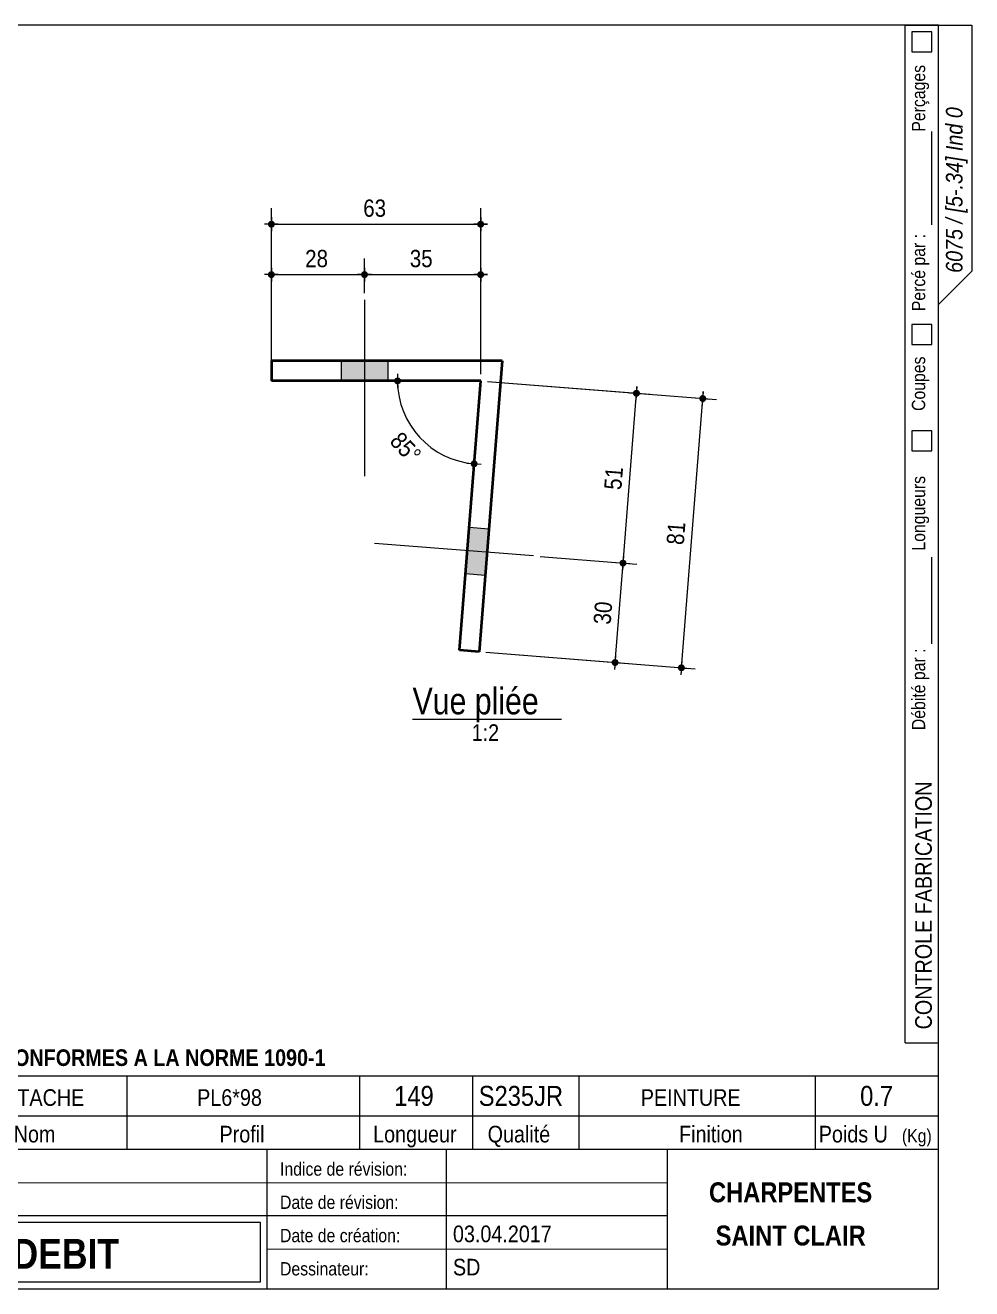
# Model space of a CAD drawing. Header units: millimetres. Extents: x 2 to 287, y 5 to 195.
# Drawn here: x 144.7 to 287, y 5 to 195 of the extents above; entities that cross this region are included whole.
import ezdxf

# ---------------------------------------------------------------- set-up
doc = ezdxf.new("R2010")
doc.units = ezdxf.units.MM
for name, color, linetype, lineweight in [('Autre type objet', 1, 'Continuous', 0), ('Boulon', 7, 'Continuous', 0), ('Cotation', 7, 'Continuous', 0), ('Feuille dessin', 5, 'Continuous', 0), ('Piece', 2, 'Continuous', 0)]:
    doc.layers.add(name, color=color, linetype=linetype, lineweight=lineweight)
doc.styles.add('ARIAL', font='ARIAL.TTF')
doc.styles.add('ARIAL_BOLD', font='ARIALBD.TTF')
doc.styles.add('ARIAL_ITALIC', font='ARIALI.TTF')
doc.styles.add('COMIC_SANS_MS', font='COMIC.TTF')

# ---------------------------------------------------------------- blocks, each defined once
blk = doc.blocks.new('*A4')
at = {"layer": 'Boulon'}
blk.add_hatch(color=256, dxfattribs=at).paths.add_polyline_path([(213.86, 112.25), (210.87, 112.49), (211.43, 119.47), (214.42, 119.23)], flags=17)
blk.add_hatch(color=256, dxfattribs=at).paths.add_polyline_path([(213.86, 112.25), (210.87, 112.49), (211.43, 119.47), (214.42, 119.23)], flags=17)
at = {"layer": 'Boulon', "linetype": 'Continuous', "lineweight": 0}
for p, q in [((214.42, 119.23), (211.43, 119.47)), ((214.42, 119.23), (211.43, 119.47)), ((221.12, 115.19), (197.19, 117.08)), ((221.12, 115.19), (197.19, 117.08)), ((213.86, 112.25), (210.87, 112.49)), ((213.86, 112.25), (210.87, 112.49))]:
    blk.add_line(p, q, dxfattribs=at)
blk = doc.blocks.new('*A5')
at = {"layer": 'Boulon'}
blk.add_hatch(color=256, dxfattribs=at).paths.add_polyline_path([(199.2, 144.52), (199.2, 141.52), (192.2, 141.52), (192.2, 144.52)], flags=17)
blk.add_hatch(color=256, dxfattribs=at).paths.add_polyline_path([(199.2, 144.52), (199.2, 141.52), (192.2, 141.52), (192.2, 144.52)], flags=17)
at = {"layer": 'Boulon', "linetype": 'Continuous', "lineweight": 0}
for p, q in [((195.7, 153.71), (195.7, 127.21)), ((195.7, 153.71), (195.7, 127.21)), ((192.2, 144.52), (192.2, 141.52)), ((192.2, 144.52), (192.2, 141.52)), ((199.2, 144.52), (199.2, 141.52)), ((199.2, 144.52), (199.2, 141.52))]:
    blk.add_line(p, q, dxfattribs=at)
blk = doc.blocks.new('*A6')
at = {"layer": 'Piece', "color": 2, "linetype": 'Continuous', "lineweight": 40}
for p, q in [((216.421895, 144.520368), (181.704177, 144.520368)), ((181.704177, 144.520368), (181.704177, 141.520368)), ((216.421895, 144.520368), (212.953594, 100.787631)), ((213.174555, 141.520368), (181.704177, 141.520368)), ((209.962984, 101.024807), (213.174555, 141.520368)), ((212.953594, 100.787631), (209.962984, 101.024807))]:
    blk.add_line(p, q, dxfattribs=at)
blk = doc.blocks.new('*A12')
at = {"layer": 'Feuille dessin', "linetype": 'Continuous', "lineweight": 0}
for p, q in [((282, 195), (5, 195)), ((5, 195), (5, 5)), ((282, 5), (282, 195)), ((5, 5), (282, 5))]:
    blk.add_line(p, q, dxfattribs=at)
at = {"layer": 'Feuille dessin', "style": 'ARIAL', "width": 0.85}
blk.add_text('Tekla Structures', height=2, rotation=90, dxfattribs=at).set_placement((4.5, 5.5))
blk = doc.blocks.new('*A14')
at = {"layer": 'Autre type objet', "linetype": 'Continuous', "lineweight": 0}
for p, q in [((277, 42), (277, 195)), ((277, 195), (287, 195)), ((278, 194), (278, 191)), ((281, 194), (278, 194)), ((281, 191), (281, 194)), ((282, 42), (282, 195)), ((287, 195), (287, 158)), ((278, 191), (281, 191)), ((281, 165), (281, 179)), ((287, 158), (282, 153)), ((278, 150), (278, 147)), ((281, 150), (278, 150)), ((281, 147), (281, 150)), ((278, 147), (281, 147)), ((278, 134), (278, 131)), ((281, 134), (278, 134)), ((281, 131), (281, 134)), ((278, 131), (281, 131)), ((281, 102), (281, 115)), ((277, 42), (282, 42))]:
    blk.add_line(p, q, dxfattribs=at)
at = {"layer": 'Autre type objet', "width": 0.85}
for s, height, style, p in [('Perçages', 2, 'ARIAL', (280, 179)), ('6075 / [5-.34] Ind 0', 2.5, 'ARIAL_ITALIC', (285.619109, 157.760245)), ('Percé par :', 2, 'ARIAL', (280, 152)), ('Coupes', 2, 'ARIAL', (280, 137)), ('Longueurs', 2, 'ARIAL', (280, 116)), ('Débité par :', 2, 'ARIAL', (280, 89)), ('CONTROLE FABRICATION', 2.5, 'ARIAL', (281, 44))]:
    blk.add_text(s, height=height, rotation=90, dxfattribs=dict(at, style=style)).set_placement(p)
blk = doc.blocks.new('*A15')
at = {"layer": 'Autre type objet', "linetype": 'Continuous', "lineweight": 0}
for p, q in [((92, 37), (282, 37)), ((92, 37), (92, 31)), ((92.51953, 36.5), (113.5, 36.5)), ((92.51953, 31.394341), (92.51953, 36.5)), ((113.5, 36.5), (113.5, 31.394341)), ((114.5, 31), (114.5, 37)), ((134.5, 31), (134.5, 37)), ((160, 31), (160, 37)), ((195, 31), (195, 37)), ((212, 31), (212, 37)), ((228, 31), (228, 37)), ((263.5, 31), (263.5, 37)), ((282, 31), (282, 37)), ((92, 31), (282, 31)), ((92, 31), (92, 5)), ((113.5, 31.394341), (92.51953, 31.394341)), ((114.5, 16), (114.5, 31)), ((134.5, 26), (134.5, 31)), ((160, 26), (160, 31)), ((195, 26), (195, 31)), ((212, 26), (212, 31)), ((228, 26), (228, 31)), ((263.5, 26), (263.5, 31)), ((282, 5), (282, 31)), ((92, 26), (282, 26)), ((181, 26), (181, 5)), ((208, 26), (208, 5)), ((241.262466, 5), (241.262466, 26)), ((92, 21), (241.327069, 20.935451)), ((92, 16), (181, 16)), ((181, 16), (241.297815, 16.021151)), ((93, 15), (180, 15)), ((93, 6), (93, 15)), ((180, 15), (180, 6)), ((181, 11), (241.217807, 10.969512)), ((180, 6), (93, 6)), ((92, 5), (282, 5))]:
    blk.add_line(p, q, dxfattribs=at)
at = {"layer": 'Autre type objet', "width": 0.85}
for s, height, style, p in [('TOLERANCES ESSENTIELLES CONFORMES A LA NORME 1090-1', 2.5, 'ARIAL_BOLD', (96.5, 38.5)), ('5-34', 3, 'ARIAL_BOLD', (98.285724, 32.540141)), ('1', 3, 'ARIAL', (120.389893, 32.5)), ('ATTACHE', 2.5, 'ARIAL', (139.718018, 32.5)), ('PL6*98', 2.5, 'ARIAL', (170.537964, 32.5)), ('149', 3, 'ARIAL', (200.165771, 32.5)), ('S235JR', 3, 'ARIAL', (212.880127, 32.5)), ('PEINTURE', 2.5, 'ARIAL', (237.24646, 32.5)), ('0.7', 3, 'ARIAL', (270.222412, 32.5)), ('Repère', 2.5, 'ARIAL', (96.112978, 27)), ('Qté', 2.5, 'ARIAL', (119, 27)), ('Nom', 2.5, 'ARIAL', (142.961426, 27)), ('Profil', 2.5, 'ARIAL', (173.903564, 27)), ('Longueur', 2.5, 'ARIAL', (197, 27)), ('Qualité', 2.5, 'ARIAL', (214.218018, 27)), ('Finition', 2.5, 'ARIAL', (243, 27)), ('Poids U', 2.5, 'ARIAL', (264, 27)), ('(Kg)', 2, 'ARIAL', (276.5, 27)), ('6075', 3.5, 'ARIAL', (115.5, 22)), ('N° Affaire:', 2, 'ARIAL', (93.640566, 22)), ('Indice de révision:', 2, 'ARIAL', (183, 22)), ('CHARPENTES', 3, 'ARIAL_BOLD', (247.5, 18)), ('Nom Affaire:', 2, 'ARIAL', (93.640566, 17.5)), ('GHD Bât N', 3.5, 'ARIAL', (115.5, 17)), ('Date de révision:', 2, 'ARIAL', (183, 17)), ('Date de création:', 2, 'ARIAL', (183, 12)), ('03.04.2017', 2.5, 'ARIAL', (209, 12)), ('SAINT CLAIR', 3, 'ARIAL_BOLD', (248.5, 11.5)), ('CROQUIS   DE  DEBIT', 4.5, 'ARIAL_BOLD', (103, 8)), ('SD', 2.5, 'ARIAL', (209, 7)), ('Dessinateur:', 2, 'ARIAL', (183, 7))]:
    blk.add_text(s, height=height, dxfattribs=dict(at, style=style)).set_placement(p)
blk = doc.blocks.new('*A30')
at = {"layer": 'Cotation'}
for points in [[(200.65, 141), (200.62, 141), (200.6, 141.01), (200.57, 141.01), (200.55, 141.02), (200.52, 141.02), (200.5, 141.03), (200.48, 141.04), (200.45, 141.05), (200.43, 141.06), (200.41, 141.07), (200.39, 141.09), (200.36, 141.1), (200.34, 141.12), (200.33, 141.14), (200.31, 141.15), (200.29, 141.17), (200.27, 141.19), (200.26, 141.21), (200.24, 141.23), (200.23, 141.25), (200.22, 141.28), (200.2, 141.3), (200.19, 141.32), (200.18, 141.35), (200.18, 141.37), (200.17, 141.39), (200.16, 141.42), (200.16, 141.44), (200.16, 141.47), (200.16, 141.49), (200.15, 141.52), (200.16, 141.55), (200.16, 141.57), (200.16, 141.6), (200.16, 141.62), (200.17, 141.65), (200.18, 141.67), (200.18, 141.7), (200.19, 141.72), (200.2, 141.74), (200.22, 141.77), (200.23, 141.79), (200.24, 141.81), (200.26, 141.83), (200.27, 141.85), (200.29, 141.87), (200.31, 141.89), (200.33, 141.91), (200.34, 141.92), (200.36, 141.94), (200.39, 141.95), (200.41, 141.97), (200.43, 141.98), (200.45, 141.99), (200.48, 142), (200.5, 142.01), (200.52, 142.02), (200.55, 142.02), (200.57, 142.03), (200.6, 142.03), (200.62, 142.04), (200.65, 142.04), (200.67, 142.04), (200.7, 142.04), (200.73, 142.04), (200.75, 142.03), (200.78, 142.03), (200.8, 142.02), (200.83, 142.02), (200.85, 142.01), (200.87, 142), (200.9, 141.99), (200.92, 141.98), (200.94, 141.97), (200.96, 141.95), (200.98, 141.94), (201, 141.92), (201.02, 141.91), (201.04, 141.89), (201.06, 141.87), (201.08, 141.85), (201.09, 141.83), (201.11, 141.81), (201.12, 141.79), (201.13, 141.77), (201.14, 141.74), (201.15, 141.72), (201.16, 141.7), (201.17, 141.67), (201.18, 141.65), (201.18, 141.62), (201.19, 141.6), (201.19, 141.57), (201.19, 141.55), (201.19, 141.52), (201.19, 141.49), (201.19, 141.47), (201.19, 141.44), (201.18, 141.42), (201.18, 141.39), (201.17, 141.37), (201.16, 141.35), (201.15, 141.32), (201.14, 141.3), (201.13, 141.28), (201.12, 141.25), (201.11, 141.23), (201.09, 141.21), (201.08, 141.19), (201.06, 141.17), (201.04, 141.15), (201.02, 141.14), (201, 141.12), (200.98, 141.1), (200.96, 141.09), (200.94, 141.07), (200.92, 141.06), (200.9, 141.05), (200.87, 141.04), (200.85, 141.03), (200.83, 141.02), (200.8, 141.02), (200.78, 141.01), (200.75, 141.01), (200.73, 141), (200.7, 141), (200.67, 141)], [(212.16, 128.54), (212.14, 128.54), (212.11, 128.55), (212.08, 128.55), (212.06, 128.56), (212.04, 128.56), (212.01, 128.57), (211.99, 128.58), (211.96, 128.59), (211.94, 128.6), (211.92, 128.61), (211.9, 128.63), (211.88, 128.64), (211.86, 128.66), (211.84, 128.67), (211.82, 128.69), (211.8, 128.71), (211.78, 128.73), (211.77, 128.75), (211.75, 128.77), (211.74, 128.79), (211.73, 128.81), (211.72, 128.84), (211.71, 128.86), (211.7, 128.88), (211.69, 128.91), (211.68, 128.93), (211.68, 128.96), (211.67, 128.98), (211.67, 129.01), (211.67, 129.03), (211.67, 129.06), (211.67, 129.09), (211.67, 129.11), (211.67, 129.14), (211.68, 129.16), (211.68, 129.19), (211.69, 129.21), (211.7, 129.23), (211.71, 129.26), (211.72, 129.28), (211.73, 129.3), (211.74, 129.33), (211.75, 129.35), (211.77, 129.37), (211.78, 129.39), (211.8, 129.41), (211.82, 129.43), (211.84, 129.44), (211.86, 129.46), (211.88, 129.48), (211.9, 129.49), (211.92, 129.51), (211.94, 129.52), (211.96, 129.53), (211.99, 129.54), (212.01, 129.55), (212.04, 129.56), (212.06, 129.56), (212.08, 129.57), (212.11, 129.57), (212.14, 129.58), (212.16, 129.58), (212.19, 129.58), (212.21, 129.58), (212.24, 129.58), (212.26, 129.57), (212.29, 129.57), (212.31, 129.56), (212.34, 129.56), (212.36, 129.55), (212.39, 129.54), (212.41, 129.53), (212.43, 129.52), (212.45, 129.51), (212.48, 129.49), (212.5, 129.48), (212.52, 129.46), (212.54, 129.44), (212.55, 129.43), (212.57, 129.41), (212.59, 129.39), (212.6, 129.37), (212.62, 129.35), (212.63, 129.33), (212.64, 129.3), (212.66, 129.28), (212.67, 129.26), (212.68, 129.23), (212.68, 129.21), (212.69, 129.19), (212.7, 129.16), (212.7, 129.14), (212.7, 129.11), (212.71, 129.09), (212.71, 129.06), (212.71, 129.03), (212.7, 129.01), (212.7, 128.98), (212.7, 128.96), (212.69, 128.93), (212.68, 128.91), (212.68, 128.88), (212.67, 128.86), (212.66, 128.84), (212.64, 128.81), (212.63, 128.79), (212.62, 128.77), (212.6, 128.75), (212.59, 128.73), (212.57, 128.71), (212.55, 128.69), (212.54, 128.67), (212.52, 128.66), (212.5, 128.64), (212.48, 128.63), (212.45, 128.61), (212.43, 128.6), (212.41, 128.59), (212.39, 128.58), (212.36, 128.57), (212.34, 128.56), (212.31, 128.56), (212.29, 128.55), (212.26, 128.55), (212.24, 128.54), (212.21, 128.54), (212.19, 128.54)]]:
    blk.add_hatch(color=256, dxfattribs=at).paths.add_polyline_path(points, flags=17)
at = {"layer": 'Cotation', "linetype": 'Continuous', "lineweight": 0}
for p, q in [((200.67, 142.56), (200.67, 140.48)), ((199.63, 141.52), (201.71, 141.52)), ((200.67, 141.52), (213.17, 141.52)), ((212.19, 129.06), (213.17, 141.52)), ((213.1, 140.52), (212.19, 129.06)), ((212.1, 128.02), (212.27, 130.1)), ((211.15, 129.14), (213.22, 128.98))]:
    blk.add_line(p, q, dxfattribs=at)
blk.add_arc((213.17, 141.52), 12.5, 180, 265.4655, dxfattribs=at)
at = {"layer": 'Cotation'}
for p in [(200.67, 141.52), (212.19, 129.06)]:
    blk.add_point(p, dxfattribs=at)
at = {"layer": 'Cotation', "style": 'ARIAL', "width": 0.85}
blk.add_text('85°', height=2.6, rotation=-47.269, dxfattribs=at).set_placement((199.35, 132.32))
blk = doc.blocks.new('*A31')
at = {"layer": 'Cotation'}
for points in [[(246.53, 138.35), (246.51, 138.36), (246.48, 138.36), (246.46, 138.36), (246.43, 138.37), (246.41, 138.38), (246.39, 138.38), (246.36, 138.39), (246.34, 138.4), (246.32, 138.41), (246.29, 138.43), (246.27, 138.44), (246.25, 138.45), (246.23, 138.47), (246.21, 138.49), (246.19, 138.5), (246.17, 138.52), (246.16, 138.54), (246.14, 138.56), (246.13, 138.58), (246.11, 138.61), (246.1, 138.63), (246.09, 138.65), (246.08, 138.67), (246.07, 138.7), (246.06, 138.72), (246.06, 138.75), (246.05, 138.77), (246.05, 138.8), (246.04, 138.82), (246.04, 138.85), (246.04, 138.87), (246.04, 138.9), (246.04, 138.92), (246.05, 138.95), (246.05, 138.97), (246.06, 139), (246.06, 139.02), (246.07, 139.05), (246.08, 139.07), (246.09, 139.09), (246.1, 139.12), (246.11, 139.14), (246.13, 139.16), (246.14, 139.18), (246.16, 139.2), (246.17, 139.22), (246.19, 139.24), (246.21, 139.26), (246.23, 139.27), (246.25, 139.29), (246.27, 139.31), (246.29, 139.32), (246.32, 139.33), (246.34, 139.34), (246.36, 139.35), (246.39, 139.36), (246.41, 139.37), (246.43, 139.38), (246.46, 139.38), (246.48, 139.39), (246.51, 139.39), (246.53, 139.39), (246.56, 139.39), (246.59, 139.39), (246.61, 139.39), (246.64, 139.39), (246.66, 139.38), (246.69, 139.38), (246.71, 139.37), (246.74, 139.36), (246.76, 139.35), (246.78, 139.34), (246.81, 139.33), (246.83, 139.32), (246.85, 139.31), (246.87, 139.29), (246.89, 139.27), (246.91, 139.26), (246.93, 139.24), (246.95, 139.22), (246.96, 139.2), (246.98, 139.18), (246.99, 139.16), (247.01, 139.14), (247.02, 139.12), (247.03, 139.09), (247.04, 139.07), (247.05, 139.05), (247.06, 139.02), (247.06, 139), (247.07, 138.97), (247.07, 138.95), (247.08, 138.92), (247.08, 138.9), (247.08, 138.87), (247.08, 138.85), (247.08, 138.82), (247.07, 138.8), (247.07, 138.77), (247.06, 138.75), (247.06, 138.72), (247.05, 138.7), (247.04, 138.67), (247.03, 138.65), (247.02, 138.63), (247.01, 138.61), (246.99, 138.58), (246.98, 138.56), (246.96, 138.54), (246.95, 138.52), (246.93, 138.5), (246.91, 138.49), (246.89, 138.47), (246.87, 138.45), (246.85, 138.44), (246.83, 138.43), (246.81, 138.41), (246.78, 138.4), (246.76, 138.39), (246.74, 138.38), (246.71, 138.38), (246.69, 138.37), (246.66, 138.36), (246.64, 138.36), (246.61, 138.36), (246.59, 138.35), (246.56, 138.35)], [(243.32, 97.86), (243.3, 97.86), (243.27, 97.86), (243.25, 97.87), (243.22, 97.87), (243.2, 97.88), (243.17, 97.89), (243.15, 97.9), (243.13, 97.91), (243.1, 97.92), (243.08, 97.93), (243.06, 97.94), (243.04, 97.96), (243.02, 97.98), (243, 97.99), (242.98, 98.01), (242.96, 98.03), (242.95, 98.05), (242.93, 98.07), (242.92, 98.09), (242.9, 98.11), (242.89, 98.13), (242.88, 98.15), (242.87, 98.18), (242.86, 98.2), (242.85, 98.23), (242.84, 98.25), (242.84, 98.28), (242.83, 98.3), (242.83, 98.33), (242.83, 98.35), (242.83, 98.38), (242.83, 98.4), (242.83, 98.43), (242.83, 98.45), (242.84, 98.48), (242.84, 98.5), (242.85, 98.53), (242.86, 98.55), (242.87, 98.58), (242.88, 98.6), (242.89, 98.62), (242.9, 98.64), (242.92, 98.67), (242.93, 98.69), (242.95, 98.71), (242.96, 98.73), (242.98, 98.74), (243, 98.76), (243.02, 98.78), (243.04, 98.79), (243.06, 98.81), (243.08, 98.82), (243.1, 98.84), (243.13, 98.85), (243.15, 98.86), (243.17, 98.87), (243.2, 98.87), (243.22, 98.88), (243.25, 98.89), (243.27, 98.89), (243.3, 98.89), (243.32, 98.9), (243.35, 98.9), (243.37, 98.9), (243.4, 98.89), (243.42, 98.89), (243.45, 98.89), (243.47, 98.88), (243.5, 98.87), (243.52, 98.87), (243.55, 98.86), (243.57, 98.85), (243.59, 98.84), (243.62, 98.82), (243.64, 98.81), (243.66, 98.79), (243.68, 98.78), (243.7, 98.76), (243.72, 98.74), (243.73, 98.73), (243.75, 98.71), (243.77, 98.69), (243.78, 98.67), (243.79, 98.64), (243.81, 98.62), (243.82, 98.6), (243.83, 98.58), (243.84, 98.55), (243.85, 98.53), (243.85, 98.5), (243.86, 98.48), (243.86, 98.45), (243.87, 98.43), (243.87, 98.4), (243.87, 98.38), (243.87, 98.35), (243.87, 98.33), (243.86, 98.3), (243.86, 98.28), (243.85, 98.25), (243.85, 98.23), (243.84, 98.2), (243.83, 98.18), (243.82, 98.15), (243.81, 98.13), (243.79, 98.11), (243.78, 98.09), (243.77, 98.07), (243.75, 98.05), (243.73, 98.03), (243.72, 98.01), (243.7, 97.99), (243.68, 97.98), (243.66, 97.96), (243.64, 97.94), (243.62, 97.93), (243.59, 97.92), (243.57, 97.91), (243.55, 97.9), (243.52, 97.89), (243.5, 97.88), (243.47, 97.87), (243.45, 97.87), (243.42, 97.86), (243.4, 97.86), (243.37, 97.86), (243.35, 97.86)]]:
    blk.add_hatch(color=256, dxfattribs=at).paths.add_polyline_path(points, flags=17)
at = {"layer": 'Cotation', "linetype": 'Continuous', "lineweight": 0}
for p, q in [((214.17, 141.44), (248.63, 138.71)), ((243.35, 98.38), (246.56, 138.87)), ((245.52, 138.95), (247.6, 138.79)), ((246.64, 139.91), (246.48, 137.84)), ((246.56, 138.87), (246.64, 139.91)), ((213.95, 100.71), (245.42, 98.21)), ((243.43, 99.41), (243.27, 97.34)), ((242.31, 98.46), (244.39, 98.29)), ((243.35, 98.38), (243.27, 97.34))]:
    blk.add_line(p, q, dxfattribs=at)
at = {"layer": 'Cotation'}
for p in [(246.56, 138.87), (243.35, 98.38)]:
    blk.add_point(p, dxfattribs=at)
at = {"layer": 'Cotation', "style": 'ARIAL', "width": 0.85}
blk.add_text('81', height=2.6, rotation=85.4681, dxfattribs=at).set_placement((243.69, 116.79))
blk = doc.blocks.new('*A32')
at = {"layer": 'Cotation'}
for points in [[(234.54, 113.6), (234.51, 113.6), (234.49, 113.61), (234.46, 113.61), (234.44, 113.62), (234.41, 113.62), (234.39, 113.63), (234.37, 113.64), (234.34, 113.65), (234.32, 113.66), (234.3, 113.67), (234.28, 113.69), (234.26, 113.7), (234.24, 113.72), (234.22, 113.74), (234.2, 113.75), (234.18, 113.77), (234.16, 113.79), (234.15, 113.81), (234.13, 113.83), (234.12, 113.85), (234.11, 113.88), (234.1, 113.9), (234.09, 113.92), (234.08, 113.95), (234.07, 113.97), (234.06, 113.99), (234.06, 114.02), (234.05, 114.04), (234.05, 114.07), (234.05, 114.1), (234.05, 114.12), (234.05, 114.15), (234.05, 114.17), (234.05, 114.2), (234.06, 114.22), (234.06, 114.25), (234.07, 114.27), (234.08, 114.3), (234.09, 114.32), (234.1, 114.34), (234.11, 114.37), (234.12, 114.39), (234.13, 114.41), (234.15, 114.43), (234.16, 114.45), (234.18, 114.47), (234.2, 114.49), (234.22, 114.51), (234.24, 114.52), (234.26, 114.54), (234.28, 114.55), (234.3, 114.57), (234.32, 114.58), (234.34, 114.59), (234.37, 114.6), (234.39, 114.61), (234.41, 114.62), (234.44, 114.63), (234.46, 114.63), (234.49, 114.64), (234.51, 114.64), (234.54, 114.64), (234.57, 114.64), (234.59, 114.64), (234.62, 114.64), (234.64, 114.64), (234.67, 114.63), (234.69, 114.63), (234.72, 114.62), (234.74, 114.61), (234.76, 114.6), (234.79, 114.59), (234.81, 114.58), (234.83, 114.57), (234.85, 114.55), (234.88, 114.54), (234.9, 114.52), (234.92, 114.51), (234.93, 114.49), (234.95, 114.47), (234.97, 114.45), (234.98, 114.43), (235, 114.41), (235.01, 114.39), (235.02, 114.37), (235.04, 114.34), (235.05, 114.32), (235.06, 114.3), (235.06, 114.27), (235.07, 114.25), (235.08, 114.22), (235.08, 114.2), (235.08, 114.17), (235.09, 114.15), (235.09, 114.12), (235.09, 114.1), (235.08, 114.07), (235.08, 114.04), (235.08, 114.02), (235.07, 113.99), (235.06, 113.97), (235.06, 113.95), (235.05, 113.92), (235.04, 113.9), (235.02, 113.88), (235.01, 113.85), (235, 113.83), (234.98, 113.81), (234.97, 113.79), (234.95, 113.77), (234.93, 113.75), (234.92, 113.74), (234.9, 113.72), (234.88, 113.7), (234.85, 113.69), (234.83, 113.67), (234.81, 113.66), (234.79, 113.65), (234.76, 113.64), (234.74, 113.63), (234.72, 113.62), (234.69, 113.62), (234.67, 113.61), (234.64, 113.61), (234.62, 113.6), (234.59, 113.6), (234.57, 113.6)], [(233.35, 98.65), (233.33, 98.65), (233.3, 98.65), (233.28, 98.66), (233.25, 98.66), (233.23, 98.67), (233.2, 98.68), (233.18, 98.69), (233.16, 98.7), (233.13, 98.71), (233.11, 98.72), (233.09, 98.74), (233.07, 98.75), (233.05, 98.77), (233.03, 98.78), (233.01, 98.8), (232.99, 98.82), (232.98, 98.84), (232.96, 98.86), (232.95, 98.88), (232.93, 98.9), (232.92, 98.92), (232.91, 98.95), (232.9, 98.97), (232.89, 98.99), (232.88, 99.02), (232.88, 99.04), (232.87, 99.07), (232.87, 99.09), (232.86, 99.12), (232.86, 99.14), (232.86, 99.17), (232.86, 99.19), (232.86, 99.22), (232.87, 99.24), (232.87, 99.27), (232.88, 99.29), (232.88, 99.32), (232.89, 99.34), (232.9, 99.37), (232.91, 99.39), (232.92, 99.41), (232.93, 99.44), (232.95, 99.46), (232.96, 99.48), (232.98, 99.5), (232.99, 99.52), (233.01, 99.54), (233.03, 99.55), (233.05, 99.57), (233.07, 99.59), (233.09, 99.6), (233.11, 99.61), (233.13, 99.63), (233.16, 99.64), (233.18, 99.65), (233.2, 99.66), (233.23, 99.67), (233.25, 99.67), (233.28, 99.68), (233.3, 99.68), (233.33, 99.69), (233.35, 99.69), (233.38, 99.69), (233.41, 99.69), (233.43, 99.69), (233.46, 99.68), (233.48, 99.68), (233.51, 99.67), (233.53, 99.67), (233.56, 99.66), (233.58, 99.65), (233.6, 99.64), (233.63, 99.63), (233.65, 99.61), (233.67, 99.6), (233.69, 99.59), (233.71, 99.57), (233.73, 99.55), (233.75, 99.54), (233.77, 99.52), (233.78, 99.5), (233.8, 99.48), (233.81, 99.46), (233.83, 99.44), (233.84, 99.41), (233.85, 99.39), (233.86, 99.37), (233.87, 99.34), (233.88, 99.32), (233.88, 99.29), (233.89, 99.27), (233.89, 99.24), (233.9, 99.22), (233.9, 99.19), (233.9, 99.17), (233.9, 99.14), (233.9, 99.12), (233.89, 99.09), (233.89, 99.07), (233.88, 99.04), (233.88, 99.02), (233.87, 98.99), (233.86, 98.97), (233.85, 98.95), (233.84, 98.92), (233.83, 98.9), (233.81, 98.88), (233.8, 98.86), (233.78, 98.84), (233.77, 98.82), (233.75, 98.8), (233.73, 98.78), (233.71, 98.77), (233.69, 98.75), (233.67, 98.74), (233.65, 98.72), (233.63, 98.71), (233.6, 98.7), (233.58, 98.69), (233.56, 98.68), (233.53, 98.67), (233.51, 98.66), (233.48, 98.66), (233.46, 98.65), (233.43, 98.65), (233.41, 98.65), (233.38, 98.65)]]:
    blk.add_hatch(color=256, dxfattribs=at).paths.add_polyline_path(points, flags=17)
at = {"layer": 'Cotation', "linetype": 'Continuous', "lineweight": 0}
for p, q in [((222.11, 115.11), (236.64, 113.96)), ((233.38, 99.17), (234.57, 114.12)), ((233.53, 114.2), (235.6, 114.04)), ((234.65, 115.16), (234.48, 113.08)), ((234.57, 114.12), (234.65, 115.16)), ((213.95, 100.71), (235.45, 99)), ((232.34, 99.25), (234.42, 99.09)), ((233.46, 100.2), (233.3, 98.13)), ((233.38, 99.17), (233.3, 98.13))]:
    blk.add_line(p, q, dxfattribs=at)
at = {"layer": 'Cotation'}
for p in [(234.57, 114.12), (233.38, 99.17)]:
    blk.add_point(p, dxfattribs=at)
at = {"layer": 'Cotation', "style": 'ARIAL', "width": 0.85}
blk.add_text('30', height=2.6, rotation=85.4681, dxfattribs=at).set_placement((232.7, 104.81))
blk = doc.blocks.new('*A33')
at = {"layer": 'Cotation'}
for points in [[(236.57, 139.14), (236.54, 139.15), (236.52, 139.15), (236.49, 139.15), (236.47, 139.16), (236.44, 139.17), (236.42, 139.17), (236.39, 139.18), (236.37, 139.19), (236.35, 139.2), (236.32, 139.22), (236.3, 139.23), (236.28, 139.25), (236.26, 139.26), (236.24, 139.28), (236.22, 139.3), (236.21, 139.31), (236.19, 139.33), (236.17, 139.35), (236.16, 139.37), (236.15, 139.4), (236.13, 139.42), (236.12, 139.44), (236.11, 139.46), (236.1, 139.49), (236.09, 139.51), (236.09, 139.54), (236.08, 139.56), (236.08, 139.59), (236.07, 139.61), (236.07, 139.64), (236.07, 139.66), (236.07, 139.69), (236.07, 139.71), (236.08, 139.74), (236.08, 139.76), (236.09, 139.79), (236.09, 139.81), (236.1, 139.84), (236.11, 139.86), (236.12, 139.89), (236.13, 139.91), (236.15, 139.93), (236.16, 139.95), (236.17, 139.97), (236.19, 139.99), (236.21, 140.01), (236.22, 140.03), (236.24, 140.05), (236.26, 140.07), (236.28, 140.08), (236.3, 140.1), (236.32, 140.11), (236.35, 140.12), (236.37, 140.13), (236.39, 140.14), (236.42, 140.15), (236.44, 140.16), (236.47, 140.17), (236.49, 140.17), (236.52, 140.18), (236.54, 140.18), (236.57, 140.18), (236.59, 140.18), (236.62, 140.18), (236.64, 140.18), (236.67, 140.18), (236.69, 140.17), (236.72, 140.17), (236.74, 140.16), (236.77, 140.15), (236.79, 140.14), (236.81, 140.13), (236.84, 140.12), (236.86, 140.11), (236.88, 140.1), (236.9, 140.08), (236.92, 140.07), (236.94, 140.05), (236.96, 140.03), (236.98, 140.01), (236.99, 139.99), (237.01, 139.97), (237.02, 139.95), (237.04, 139.93), (237.05, 139.91), (237.06, 139.89), (237.07, 139.86), (237.08, 139.84), (237.09, 139.81), (237.1, 139.79), (237.1, 139.76), (237.11, 139.74), (237.11, 139.71), (237.11, 139.69), (237.11, 139.66), (237.11, 139.64), (237.11, 139.61), (237.11, 139.59), (237.1, 139.56), (237.1, 139.54), (237.09, 139.51), (237.08, 139.49), (237.07, 139.46), (237.06, 139.44), (237.05, 139.42), (237.04, 139.4), (237.02, 139.37), (237.01, 139.35), (236.99, 139.33), (236.98, 139.31), (236.96, 139.3), (236.94, 139.28), (236.92, 139.26), (236.9, 139.25), (236.88, 139.23), (236.86, 139.22), (236.84, 139.2), (236.81, 139.19), (236.79, 139.18), (236.77, 139.17), (236.74, 139.17), (236.72, 139.16), (236.69, 139.15), (236.67, 139.15), (236.64, 139.15), (236.62, 139.14), (236.59, 139.14)], [(234.54, 113.6), (234.51, 113.6), (234.49, 113.61), (234.46, 113.61), (234.44, 113.62), (234.41, 113.62), (234.39, 113.63), (234.37, 113.64), (234.34, 113.65), (234.32, 113.66), (234.3, 113.67), (234.28, 113.69), (234.26, 113.7), (234.24, 113.72), (234.22, 113.74), (234.2, 113.75), (234.18, 113.77), (234.16, 113.79), (234.15, 113.81), (234.13, 113.83), (234.12, 113.85), (234.11, 113.88), (234.1, 113.9), (234.09, 113.92), (234.08, 113.95), (234.07, 113.97), (234.06, 113.99), (234.06, 114.02), (234.05, 114.04), (234.05, 114.07), (234.05, 114.1), (234.05, 114.12), (234.05, 114.15), (234.05, 114.17), (234.05, 114.2), (234.06, 114.22), (234.06, 114.25), (234.07, 114.27), (234.08, 114.3), (234.09, 114.32), (234.1, 114.34), (234.11, 114.37), (234.12, 114.39), (234.13, 114.41), (234.15, 114.43), (234.16, 114.45), (234.18, 114.47), (234.2, 114.49), (234.22, 114.51), (234.24, 114.52), (234.26, 114.54), (234.28, 114.55), (234.3, 114.57), (234.32, 114.58), (234.34, 114.59), (234.37, 114.6), (234.39, 114.61), (234.41, 114.62), (234.44, 114.63), (234.46, 114.63), (234.49, 114.64), (234.51, 114.64), (234.54, 114.64), (234.57, 114.64), (234.59, 114.64), (234.62, 114.64), (234.64, 114.64), (234.67, 114.63), (234.69, 114.63), (234.72, 114.62), (234.74, 114.61), (234.76, 114.6), (234.79, 114.59), (234.81, 114.58), (234.83, 114.57), (234.85, 114.55), (234.88, 114.54), (234.9, 114.52), (234.92, 114.51), (234.93, 114.49), (234.95, 114.47), (234.97, 114.45), (234.98, 114.43), (235, 114.41), (235.01, 114.39), (235.02, 114.37), (235.04, 114.34), (235.05, 114.32), (235.06, 114.3), (235.06, 114.27), (235.07, 114.25), (235.08, 114.22), (235.08, 114.2), (235.08, 114.17), (235.09, 114.15), (235.09, 114.12), (235.09, 114.1), (235.08, 114.07), (235.08, 114.04), (235.08, 114.02), (235.07, 113.99), (235.06, 113.97), (235.06, 113.95), (235.05, 113.92), (235.04, 113.9), (235.02, 113.88), (235.01, 113.85), (235, 113.83), (234.98, 113.81), (234.97, 113.79), (234.95, 113.77), (234.93, 113.75), (234.92, 113.74), (234.9, 113.72), (234.88, 113.7), (234.85, 113.69), (234.83, 113.67), (234.81, 113.66), (234.79, 113.65), (234.76, 113.64), (234.74, 113.63), (234.72, 113.62), (234.69, 113.62), (234.67, 113.61), (234.64, 113.61), (234.62, 113.6), (234.59, 113.6), (234.57, 113.6)]]:
    blk.add_hatch(color=256, dxfattribs=at).paths.add_polyline_path(points, flags=17)
at = {"layer": 'Cotation', "linetype": 'Continuous', "lineweight": 0}
for p, q in [((214.17, 141.44), (238.66, 139.5)), ((236.67, 140.7), (236.51, 138.63)), ((236.59, 139.66), (236.67, 140.7)), ((234.57, 114.12), (236.59, 139.66)), ((235.55, 139.75), (237.63, 139.58)), ((222.11, 115.11), (236.64, 113.96)), ((233.53, 114.2), (235.6, 114.04)), ((234.65, 115.16), (234.48, 113.08)), ((234.57, 114.12), (234.48, 113.08))]:
    blk.add_line(p, q, dxfattribs=at)
at = {"layer": 'Cotation'}
for p in [(236.59, 139.66), (234.57, 114.12)]:
    blk.add_point(p, dxfattribs=at)
at = {"layer": 'Cotation', "style": 'ARIAL', "width": 0.85}
blk.add_text('51', height=2.6, rotation=85.4681, dxfattribs=at).set_placement((234.31, 125.06))
blk = doc.blocks.new('*A34')
at = {"layer": 'Cotation'}
for points in [[(181.68, 164.56), (181.65, 164.57), (181.63, 164.57), (181.6, 164.57), (181.58, 164.58), (181.55, 164.59), (181.53, 164.59), (181.51, 164.6), (181.48, 164.61), (181.46, 164.62), (181.44, 164.64), (181.42, 164.65), (181.39, 164.66), (181.37, 164.68), (181.35, 164.7), (181.34, 164.71), (181.32, 164.73), (181.3, 164.75), (181.29, 164.77), (181.27, 164.79), (181.26, 164.82), (181.25, 164.84), (181.23, 164.86), (181.22, 164.88), (181.21, 164.91), (181.21, 164.93), (181.2, 164.96), (181.19, 164.98), (181.19, 165.01), (181.19, 165.03), (181.18, 165.06), (181.18, 165.08), (181.18, 165.11), (181.19, 165.13), (181.19, 165.16), (181.19, 165.18), (181.2, 165.21), (181.21, 165.23), (181.21, 165.26), (181.22, 165.28), (181.23, 165.3), (181.25, 165.33), (181.26, 165.35), (181.27, 165.37), (181.29, 165.39), (181.3, 165.41), (181.32, 165.43), (181.34, 165.45), (181.35, 165.47), (181.37, 165.48), (181.39, 165.5), (181.42, 165.51), (181.44, 165.53), (181.46, 165.54), (181.48, 165.55), (181.51, 165.56), (181.53, 165.57), (181.55, 165.58), (181.58, 165.59), (181.6, 165.59), (181.63, 165.6), (181.65, 165.6), (181.68, 165.6), (181.7, 165.6), (181.73, 165.6), (181.76, 165.6), (181.78, 165.6), (181.81, 165.59), (181.83, 165.59), (181.86, 165.58), (181.88, 165.57), (181.9, 165.56), (181.93, 165.55), (181.95, 165.54), (181.97, 165.53), (181.99, 165.51), (182.01, 165.5), (182.03, 165.48), (182.05, 165.47), (182.07, 165.45), (182.09, 165.43), (182.11, 165.41), (182.12, 165.39), (182.14, 165.37), (182.15, 165.35), (182.16, 165.33), (182.17, 165.3), (182.18, 165.28), (182.19, 165.26), (182.2, 165.23), (182.21, 165.21), (182.21, 165.18), (182.22, 165.16), (182.22, 165.13), (182.22, 165.11), (182.22, 165.08), (182.22, 165.06), (182.22, 165.03), (182.22, 165.01), (182.21, 164.98), (182.21, 164.96), (182.2, 164.93), (182.19, 164.91), (182.18, 164.88), (182.17, 164.86), (182.16, 164.84), (182.15, 164.82), (182.14, 164.79), (182.12, 164.77), (182.11, 164.75), (182.09, 164.73), (182.07, 164.71), (182.05, 164.7), (182.03, 164.68), (182.01, 164.66), (181.99, 164.65), (181.97, 164.64), (181.95, 164.62), (181.93, 164.61), (181.9, 164.6), (181.88, 164.59), (181.86, 164.59), (181.83, 164.58), (181.81, 164.57), (181.78, 164.57), (181.76, 164.57), (181.73, 164.56), (181.7, 164.56)], [(213.15, 164.56), (213.12, 164.57), (213.1, 164.57), (213.07, 164.57), (213.05, 164.58), (213.02, 164.59), (213, 164.59), (212.98, 164.6), (212.95, 164.61), (212.93, 164.62), (212.91, 164.64), (212.89, 164.65), (212.86, 164.66), (212.84, 164.68), (212.83, 164.7), (212.81, 164.71), (212.79, 164.73), (212.77, 164.75), (212.76, 164.77), (212.74, 164.79), (212.73, 164.82), (212.72, 164.84), (212.7, 164.86), (212.69, 164.88), (212.68, 164.91), (212.68, 164.93), (212.67, 164.96), (212.66, 164.98), (212.66, 165.01), (212.66, 165.03), (212.66, 165.06), (212.65, 165.08), (212.66, 165.11), (212.66, 165.13), (212.66, 165.16), (212.66, 165.18), (212.67, 165.21), (212.68, 165.23), (212.68, 165.26), (212.69, 165.28), (212.7, 165.3), (212.72, 165.33), (212.73, 165.35), (212.74, 165.37), (212.76, 165.39), (212.77, 165.41), (212.79, 165.43), (212.81, 165.45), (212.83, 165.47), (212.84, 165.48), (212.86, 165.5), (212.89, 165.51), (212.91, 165.53), (212.93, 165.54), (212.95, 165.55), (212.98, 165.56), (213, 165.57), (213.02, 165.58), (213.05, 165.59), (213.07, 165.59), (213.1, 165.6), (213.12, 165.6), (213.15, 165.6), (213.17, 165.6), (213.2, 165.6), (213.23, 165.6), (213.25, 165.6), (213.28, 165.59), (213.3, 165.59), (213.33, 165.58), (213.35, 165.57), (213.37, 165.56), (213.4, 165.55), (213.42, 165.54), (213.44, 165.53), (213.46, 165.51), (213.48, 165.5), (213.5, 165.48), (213.52, 165.47), (213.54, 165.45), (213.56, 165.43), (213.58, 165.41), (213.59, 165.39), (213.61, 165.37), (213.62, 165.35), (213.63, 165.33), (213.64, 165.3), (213.65, 165.28), (213.66, 165.26), (213.67, 165.23), (213.68, 165.21), (213.68, 165.18), (213.69, 165.16), (213.69, 165.13), (213.69, 165.11), (213.69, 165.08), (213.69, 165.06), (213.69, 165.03), (213.69, 165.01), (213.68, 164.98), (213.68, 164.96), (213.67, 164.93), (213.66, 164.91), (213.65, 164.88), (213.64, 164.86), (213.63, 164.84), (213.62, 164.82), (213.61, 164.79), (213.59, 164.77), (213.58, 164.75), (213.56, 164.73), (213.54, 164.71), (213.52, 164.7), (213.5, 164.68), (213.48, 164.66), (213.46, 164.65), (213.44, 164.64), (213.42, 164.62), (213.4, 164.61), (213.37, 164.6), (213.35, 164.59), (213.33, 164.59), (213.3, 164.58), (213.28, 164.57), (213.25, 164.57), (213.23, 164.57), (213.2, 164.56), (213.17, 164.56)]]:
    blk.add_hatch(color=256, dxfattribs=at).paths.add_polyline_path(points, flags=17)
at = {"layer": 'Cotation', "linetype": 'Continuous', "lineweight": 0}
for p, q in [((181.7, 142.52), (181.7, 167.5)), ((213.17, 142.52), (213.17, 167.5)), ((181.7, 166.12), (181.7, 164.04)), ((213.17, 166.12), (213.17, 164.04)), ((182.74, 165.08), (180.66, 165.08)), ((181.7, 165.08), (180.66, 165.08)), ((181.7, 165.08), (213.17, 165.08)), ((214.21, 165.08), (212.13, 165.08)), ((213.17, 165.08), (214.21, 165.08))]:
    blk.add_line(p, q, dxfattribs=at)
at = {"layer": 'Cotation'}
for p in [(181.7, 165.08), (213.17, 165.08)]:
    blk.add_point(p, dxfattribs=at)
at = {"layer": 'Cotation', "style": 'ARIAL', "width": 0.85}
blk.add_text('63', height=2.6, dxfattribs=at).set_placement((195.51, 166.2))
blk = doc.blocks.new('*A35')
at = {"layer": 'Cotation'}
for points in [[(181.68, 156.98), (181.65, 156.98), (181.63, 156.99), (181.6, 156.99), (181.58, 157), (181.55, 157), (181.53, 157.01), (181.51, 157.02), (181.48, 157.03), (181.46, 157.04), (181.44, 157.05), (181.42, 157.07), (181.39, 157.08), (181.37, 157.1), (181.35, 157.11), (181.34, 157.13), (181.32, 157.15), (181.3, 157.17), (181.29, 157.19), (181.27, 157.21), (181.26, 157.23), (181.25, 157.25), (181.23, 157.28), (181.22, 157.3), (181.21, 157.32), (181.21, 157.35), (181.2, 157.37), (181.19, 157.4), (181.19, 157.42), (181.19, 157.45), (181.18, 157.47), (181.18, 157.5), (181.18, 157.53), (181.19, 157.55), (181.19, 157.58), (181.19, 157.6), (181.2, 157.63), (181.21, 157.65), (181.21, 157.68), (181.22, 157.7), (181.23, 157.72), (181.25, 157.75), (181.26, 157.77), (181.27, 157.79), (181.29, 157.81), (181.3, 157.83), (181.32, 157.85), (181.34, 157.87), (181.35, 157.89), (181.37, 157.9), (181.39, 157.92), (181.42, 157.93), (181.44, 157.95), (181.46, 157.96), (181.48, 157.97), (181.51, 157.98), (181.53, 157.99), (181.55, 158), (181.58, 158), (181.6, 158.01), (181.63, 158.01), (181.65, 158.02), (181.68, 158.02), (181.7, 158.02), (181.73, 158.02), (181.76, 158.02), (181.78, 158.01), (181.81, 158.01), (181.83, 158), (181.86, 158), (181.88, 157.99), (181.9, 157.98), (181.93, 157.97), (181.95, 157.96), (181.97, 157.95), (181.99, 157.93), (182.01, 157.92), (182.03, 157.9), (182.05, 157.89), (182.07, 157.87), (182.09, 157.85), (182.11, 157.83), (182.12, 157.81), (182.14, 157.79), (182.15, 157.77), (182.16, 157.75), (182.17, 157.72), (182.18, 157.7), (182.19, 157.68), (182.2, 157.65), (182.21, 157.63), (182.21, 157.6), (182.22, 157.58), (182.22, 157.55), (182.22, 157.53), (182.22, 157.5), (182.22, 157.47), (182.22, 157.45), (182.22, 157.42), (182.21, 157.4), (182.21, 157.37), (182.2, 157.35), (182.19, 157.32), (182.18, 157.3), (182.17, 157.28), (182.16, 157.25), (182.15, 157.23), (182.14, 157.21), (182.12, 157.19), (182.11, 157.17), (182.09, 157.15), (182.07, 157.13), (182.05, 157.11), (182.03, 157.1), (182.01, 157.08), (181.99, 157.07), (181.97, 157.05), (181.95, 157.04), (181.93, 157.03), (181.9, 157.02), (181.88, 157.01), (181.86, 157), (181.83, 157), (181.81, 156.99), (181.78, 156.99), (181.76, 156.98), (181.73, 156.98), (181.7, 156.98)], [(195.68, 156.98), (195.65, 156.98), (195.63, 156.99), (195.6, 156.99), (195.58, 157), (195.55, 157), (195.53, 157.01), (195.5, 157.02), (195.48, 157.03), (195.46, 157.04), (195.44, 157.05), (195.41, 157.07), (195.39, 157.08), (195.37, 157.1), (195.35, 157.11), (195.34, 157.13), (195.32, 157.15), (195.3, 157.17), (195.29, 157.19), (195.27, 157.21), (195.26, 157.23), (195.24, 157.25), (195.23, 157.28), (195.22, 157.3), (195.21, 157.32), (195.21, 157.35), (195.2, 157.37), (195.19, 157.4), (195.19, 157.42), (195.19, 157.45), (195.18, 157.47), (195.18, 157.5), (195.18, 157.53), (195.19, 157.55), (195.19, 157.58), (195.19, 157.6), (195.2, 157.63), (195.21, 157.65), (195.21, 157.68), (195.22, 157.7), (195.23, 157.72), (195.24, 157.75), (195.26, 157.77), (195.27, 157.79), (195.29, 157.81), (195.3, 157.83), (195.32, 157.85), (195.34, 157.87), (195.35, 157.89), (195.37, 157.9), (195.39, 157.92), (195.41, 157.93), (195.44, 157.95), (195.46, 157.96), (195.48, 157.97), (195.5, 157.98), (195.53, 157.99), (195.55, 158), (195.58, 158), (195.6, 158.01), (195.63, 158.01), (195.65, 158.02), (195.68, 158.02), (195.7, 158.02), (195.73, 158.02), (195.75, 158.02), (195.78, 158.01), (195.8, 158.01), (195.83, 158), (195.85, 158), (195.88, 157.99), (195.9, 157.98), (195.93, 157.97), (195.95, 157.96), (195.97, 157.95), (195.99, 157.93), (196.01, 157.92), (196.03, 157.9), (196.05, 157.89), (196.07, 157.87), (196.09, 157.85), (196.1, 157.83), (196.12, 157.81), (196.14, 157.79), (196.15, 157.77), (196.16, 157.75), (196.17, 157.72), (196.18, 157.7), (196.19, 157.68), (196.2, 157.65), (196.21, 157.63), (196.21, 157.6), (196.22, 157.58), (196.22, 157.55), (196.22, 157.53), (196.22, 157.5), (196.22, 157.47), (196.22, 157.45), (196.22, 157.42), (196.21, 157.4), (196.21, 157.37), (196.2, 157.35), (196.19, 157.32), (196.18, 157.3), (196.17, 157.28), (196.16, 157.25), (196.15, 157.23), (196.14, 157.21), (196.12, 157.19), (196.1, 157.17), (196.09, 157.15), (196.07, 157.13), (196.05, 157.11), (196.03, 157.1), (196.01, 157.08), (195.99, 157.07), (195.97, 157.05), (195.95, 157.04), (195.93, 157.03), (195.9, 157.02), (195.88, 157.01), (195.85, 157), (195.83, 157), (195.8, 156.99), (195.78, 156.99), (195.75, 156.98), (195.73, 156.98), (195.7, 156.98)]]:
    blk.add_hatch(color=256, dxfattribs=at).paths.add_polyline_path(points, flags=17)
at = {"layer": 'Cotation', "linetype": 'Continuous', "lineweight": 0}
for p, q in [((181.7, 145.52), (181.7, 159.92)), ((195.7, 154.71), (195.7, 159.92)), ((181.7, 158.54), (181.7, 156.46)), ((195.7, 158.54), (195.7, 156.46)), ((182.74, 157.5), (180.66, 157.5)), ((181.7, 157.5), (180.66, 157.5)), ((181.7, 157.5), (195.7, 157.5)), ((196.74, 157.5), (194.66, 157.5)), ((195.7, 157.5), (196.74, 157.5))]:
    blk.add_line(p, q, dxfattribs=at)
at = {"layer": 'Cotation'}
for p in [(181.7, 157.5), (195.7, 157.5)]:
    blk.add_point(p, dxfattribs=at)
at = {"layer": 'Cotation', "style": 'ARIAL', "width": 0.85}
blk.add_text('28', height=2.6, dxfattribs=at).set_placement((186.78, 158.62))
blk = doc.blocks.new('*A36')
at = {"layer": 'Cotation'}
for points in [[(195.68, 156.98), (195.65, 156.98), (195.63, 156.99), (195.6, 156.99), (195.58, 157), (195.55, 157), (195.53, 157.01), (195.5, 157.02), (195.48, 157.03), (195.46, 157.04), (195.44, 157.05), (195.41, 157.07), (195.39, 157.08), (195.37, 157.1), (195.35, 157.11), (195.34, 157.13), (195.32, 157.15), (195.3, 157.17), (195.29, 157.19), (195.27, 157.21), (195.26, 157.23), (195.24, 157.25), (195.23, 157.28), (195.22, 157.3), (195.21, 157.32), (195.21, 157.35), (195.2, 157.37), (195.19, 157.4), (195.19, 157.42), (195.19, 157.45), (195.18, 157.47), (195.18, 157.5), (195.18, 157.53), (195.19, 157.55), (195.19, 157.58), (195.19, 157.6), (195.2, 157.63), (195.21, 157.65), (195.21, 157.68), (195.22, 157.7), (195.23, 157.72), (195.24, 157.75), (195.26, 157.77), (195.27, 157.79), (195.29, 157.81), (195.3, 157.83), (195.32, 157.85), (195.34, 157.87), (195.35, 157.89), (195.37, 157.9), (195.39, 157.92), (195.41, 157.93), (195.44, 157.95), (195.46, 157.96), (195.48, 157.97), (195.5, 157.98), (195.53, 157.99), (195.55, 158), (195.58, 158), (195.6, 158.01), (195.63, 158.01), (195.65, 158.02), (195.68, 158.02), (195.7, 158.02), (195.73, 158.02), (195.75, 158.02), (195.78, 158.01), (195.8, 158.01), (195.83, 158), (195.85, 158), (195.88, 157.99), (195.9, 157.98), (195.93, 157.97), (195.95, 157.96), (195.97, 157.95), (195.99, 157.93), (196.01, 157.92), (196.03, 157.9), (196.05, 157.89), (196.07, 157.87), (196.09, 157.85), (196.1, 157.83), (196.12, 157.81), (196.14, 157.79), (196.15, 157.77), (196.16, 157.75), (196.17, 157.72), (196.18, 157.7), (196.19, 157.68), (196.2, 157.65), (196.21, 157.63), (196.21, 157.6), (196.22, 157.58), (196.22, 157.55), (196.22, 157.53), (196.22, 157.5), (196.22, 157.47), (196.22, 157.45), (196.22, 157.42), (196.21, 157.4), (196.21, 157.37), (196.2, 157.35), (196.19, 157.32), (196.18, 157.3), (196.17, 157.28), (196.16, 157.25), (196.15, 157.23), (196.14, 157.21), (196.12, 157.19), (196.1, 157.17), (196.09, 157.15), (196.07, 157.13), (196.05, 157.11), (196.03, 157.1), (196.01, 157.08), (195.99, 157.07), (195.97, 157.05), (195.95, 157.04), (195.93, 157.03), (195.9, 157.02), (195.88, 157.01), (195.85, 157), (195.83, 157), (195.8, 156.99), (195.78, 156.99), (195.75, 156.98), (195.73, 156.98), (195.7, 156.98)], [(213.15, 156.98), (213.12, 156.98), (213.1, 156.99), (213.07, 156.99), (213.05, 157), (213.02, 157), (213, 157.01), (212.98, 157.02), (212.95, 157.03), (212.93, 157.04), (212.91, 157.05), (212.89, 157.07), (212.86, 157.08), (212.84, 157.1), (212.83, 157.11), (212.81, 157.13), (212.79, 157.15), (212.77, 157.17), (212.76, 157.19), (212.74, 157.21), (212.73, 157.23), (212.72, 157.25), (212.7, 157.28), (212.69, 157.3), (212.68, 157.32), (212.68, 157.35), (212.67, 157.37), (212.66, 157.4), (212.66, 157.42), (212.66, 157.45), (212.66, 157.47), (212.65, 157.5), (212.66, 157.53), (212.66, 157.55), (212.66, 157.58), (212.66, 157.6), (212.67, 157.63), (212.68, 157.65), (212.68, 157.68), (212.69, 157.7), (212.7, 157.72), (212.72, 157.75), (212.73, 157.77), (212.74, 157.79), (212.76, 157.81), (212.77, 157.83), (212.79, 157.85), (212.81, 157.87), (212.83, 157.89), (212.84, 157.9), (212.86, 157.92), (212.89, 157.93), (212.91, 157.95), (212.93, 157.96), (212.95, 157.97), (212.98, 157.98), (213, 157.99), (213.02, 158), (213.05, 158), (213.07, 158.01), (213.1, 158.01), (213.12, 158.02), (213.15, 158.02), (213.17, 158.02), (213.2, 158.02), (213.23, 158.02), (213.25, 158.01), (213.28, 158.01), (213.3, 158), (213.33, 158), (213.35, 157.99), (213.37, 157.98), (213.4, 157.97), (213.42, 157.96), (213.44, 157.95), (213.46, 157.93), (213.48, 157.92), (213.5, 157.9), (213.52, 157.89), (213.54, 157.87), (213.56, 157.85), (213.58, 157.83), (213.59, 157.81), (213.61, 157.79), (213.62, 157.77), (213.63, 157.75), (213.64, 157.72), (213.65, 157.7), (213.66, 157.68), (213.67, 157.65), (213.68, 157.63), (213.68, 157.6), (213.69, 157.58), (213.69, 157.55), (213.69, 157.53), (213.69, 157.5), (213.69, 157.47), (213.69, 157.45), (213.69, 157.42), (213.68, 157.4), (213.68, 157.37), (213.67, 157.35), (213.66, 157.32), (213.65, 157.3), (213.64, 157.28), (213.63, 157.25), (213.62, 157.23), (213.61, 157.21), (213.59, 157.19), (213.58, 157.17), (213.56, 157.15), (213.54, 157.13), (213.52, 157.11), (213.5, 157.1), (213.48, 157.08), (213.46, 157.07), (213.44, 157.05), (213.42, 157.04), (213.4, 157.03), (213.37, 157.02), (213.35, 157.01), (213.33, 157), (213.3, 157), (213.28, 156.99), (213.25, 156.99), (213.23, 156.98), (213.2, 156.98), (213.17, 156.98)]]:
    blk.add_hatch(color=256, dxfattribs=at).paths.add_polyline_path(points, flags=17)
at = {"layer": 'Cotation', "linetype": 'Continuous', "lineweight": 0}
for p, q in [((195.7, 154.71), (195.7, 159.92)), ((213.17, 142.52), (213.17, 159.92)), ((195.7, 158.54), (195.7, 156.46)), ((213.17, 158.54), (213.17, 156.46)), ((196.74, 157.5), (194.66, 157.5)), ((195.7, 157.5), (194.66, 157.5)), ((195.7, 157.5), (213.17, 157.5)), ((214.21, 157.5), (212.13, 157.5)), ((213.17, 157.5), (214.21, 157.5))]:
    blk.add_line(p, q, dxfattribs=at)
at = {"layer": 'Cotation'}
for p in [(195.7, 157.5), (213.17, 157.5)]:
    blk.add_point(p, dxfattribs=at)
at = {"layer": 'Cotation', "style": 'ARIAL', "width": 0.85}
blk.add_text('35', height=2.6, dxfattribs=at).set_placement((202.51, 158.62))
blk = doc.blocks.new('*A37')
at = {"layer": 'Autre type objet', "linetype": 'Continuous', "lineweight": 0}
blk.add_line((202.929059, 90.6271), (225.335309, 90.6271), dxfattribs=at)
at = {"layer": 'Autre type objet', "width": 0.85}
for s, height, style, p in [('Vue pliée', 4, 'COMIC_SANS_MS', (202.929059, 91.3771)), ('1:2', 2.5, 'ARIAL', (211.81468, 87.3771))]:
    blk.add_text(s, height=height, dxfattribs=dict(at, style=style)).set_placement(p)

msp = doc.modelspace()

# ---------------------------------------------------------------- block references
at = {"lineweight": 0}
for name in ['*A12', '*A14', '*A34', '*A35', '*A36', '*A5', '*A6', '*A30', '*A31', '*A33', '*A4', '*A32', '*A37', '*A15']:
    msp.add_blockref(name, (0, 0), dxfattribs=at)

doc.saveas('drawing.dxf')
